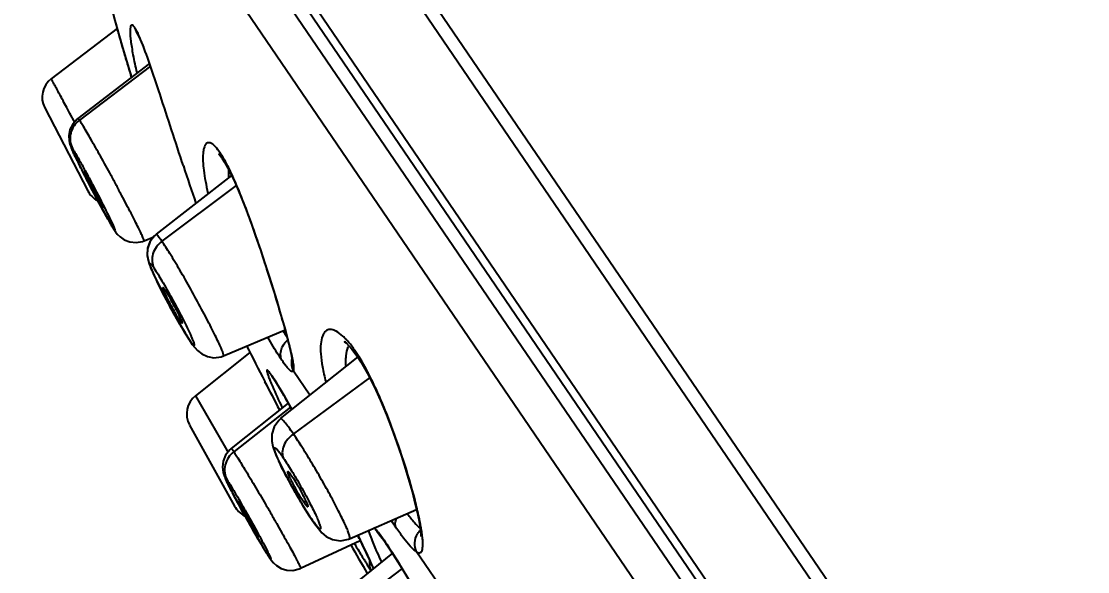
# Model space of a CAD drawing. Extents: x 0 to 1239, y 0 to 509.
# Drawn here: x 222.46 to 245.54, y 248.79 to 260.71 of the extents above; entities that cross this region are included whole.
import ezdxf

# ---------------------------------------------------------------- set-up
doc = ezdxf.new("R2010")
doc.units = 0
doc.header["$LTSCALE"] = 10
doc.header["$MEASUREMENT"] = 0
doc.header["$PDMODE"] = 3
doc.header["$PDSIZE"] = -10
doc.layers.get('0').update_dxf_attribs({"linetype": 'CONTINUOUS'})
doc.layers.get('DEFPOINTS').update_dxf_attribs({"linetype": 'CONTINUOUS'})
doc.styles.add('Daelim Dimension', font='')
doc.styles.get('Daelim Dimension').set_extended_font_data('NanumGothic')
doc.dimstyles.new('DEFAULT', dxfattribs={"dimscale": 2, "dimtxt": 2, "dimasz": 2, "dimexe": 0, "dimexo": 2, "dimgap": 1, "dimtad": 1, "dimdec": 1, "dimzin": 9, "dimdsep": 46, "dimtxsty": 'Daelim Dimension', "dimcen": 0.5, "dimclrd": 252, "dimclre": 252, "dimclrt": 3, "dimadec": 1, "dimazin": 0, "dimtfac": 1, "dimtdec": 1, "dimtix": 1, "dimtmove": 0, "dimatfit": 3, "dimfxl": 1, "dimtolj": 1, "dimtzin": 1, "dimlwd": 9, "dimlwe": 9, "dimarcsym": 0})

# ---------------------------------------------------------------- blocks, each defined once
blk = doc.blocks.new('*D3')
at = {"color": 5, "lineweight": 9, "ltscale": 0.5, "transparency": 16777216}
for p, q in [((239.661, 280.105), (348.211, 280.105)), ((348.211, 276.105), (348.211, 73.467)), ((322.728, 69.467), (348.211, 69.467))]:
    blk.add_line(p, q, dxfattribs=at)
at = {"color": 5, "ltscale": 0.5, "transparency": 16777216}
for points in [[(347.545, 276.105), (348.878, 276.105), (348.211, 280.105)], [(347.545, 73.467), (348.878, 73.467), (348.211, 69.467)]]:
    blk.add_solid(points, dxfattribs=at)
at = {"layer": 'DEFPOINTS', "color": 0, "ltscale": 0.5, "transparency": 16777216}
for p in [(235.661, 280.105), (318.728, 69.467), (348.211, 69.467)]:
    blk.add_point(p, dxfattribs=at)
at = {"color": 7, "ltscale": 0.5, "transparency": 16777216, "insert": (342.975, 174.786), "char_height": 6, "attachment_point": 5, "rotation": 90, "style": 'Daelim Dimension'}
blk.add_mtext('\\A1;211', dxfattribs=at)
blk = doc.blocks.new('*D5')
at = {"color": 5, "lineweight": 9, "ltscale": 0.5, "transparency": 16777216}
for p, q in [((221.184, 268.962), (200.54, 254.933)), ((202.788, 251.625), (244.041, 190.921)), ((266.933, 201.642), (246.289, 187.613))]:
    blk.add_line(p, q, dxfattribs=at)
at = {"color": 5, "ltscale": 0.5, "transparency": 16777216}
for points in [[(203.339, 251.999), (202.237, 251.25), (200.54, 254.933)], [(244.592, 191.296), (243.489, 190.546), (246.289, 187.613)]]:
    blk.add_solid(points, dxfattribs=at)
at = {"layer": 'DEFPOINTS', "color": 0, "ltscale": 0.5, "transparency": 16777216}
for p in [(224.492, 271.21), (270.241, 203.89), (246.289, 187.613)]:
    blk.add_point(p, dxfattribs=at)
at = {"color": 7, "ltscale": 0.5, "transparency": 16777216, "insert": (229.031, 225.09), "char_height": 6, "attachment_point": 5, "rotation": 304.199, "style": 'Daelim Dimension'}
blk.add_mtext('\\A1;{\\H1.25x;\\C256;Ø}81', dxfattribs=at)

msp = doc.modelspace()

# ---------------------------------------------------------------- linework, layer by layer
at = {"color": 9, "linetype": 'Continuous'}
for p, q in [((267.545, 204.194), (223.697, 268.538)), ((268.236, 206.518), (226.113, 268.33)), ((226.922, 267.65), (270.073, 204.343)), ((266.31, 205.206), (224.188, 267.018)), ((223.751, 266.18), (265.371, 205.106)), ((224.968, 260.44), (224.911, 260.576)), ((225.25, 259.74), (223.713, 258.573)), ((224.841, 259.5), (224.823, 259.555)), ((223.589, 258.566), (223.529, 258.677)), ((223.604, 258.537), (223.589, 258.566)), ((223.713, 258.573), (223.682, 258.611)), ((226.803, 257.747), (226.755, 257.869)), ((227.107, 257.156), (225.5, 255.951)), ((224.459, 256.215), (224.488, 256.166)), ((225.913, 254.228), (225.897, 254.221)), ((226.109, 253.794), (226.135, 253.75)), ((229.724, 253.461), (229.689, 253.564)), ((227.902, 252.999), (227.875, 253.046)), ((228.698, 252.619), (228.344, 253.137)), ((229.994, 252.995), (228.344, 251.778)), ((226.226, 252.605), (226.875, 251.474)), ((228.282, 252.358), (227.053, 251.392)), ((226.875, 251.474), (226.911, 251.412)), ((226.911, 251.412), (226.928, 251.381)), ((228.615, 250.321), (228.57, 250.299)), ((228.733, 249.944), (228.753, 249.908)), ((230.37, 249.376), (230.349, 249.415)), ((227.815, 249.122), (227.837, 249.085)), ((232.22, 247.45), (231.01, 249.225)), ((230.696, 248.866), (229.433, 247.899))]:
    msp.add_line(p, q, dxfattribs=at)
at = {"color": 7, "linetype": 'Continuous'}
for p, q in [((267.19, 204.409), (223.767, 268.129)), ((224.529, 260.554), (223.103, 259.468)), ((224.968, 260.44), (224.968, 260.44)), ((225.051, 260.268), (225.099, 260.152)), ((225.23, 259.797), (223.681, 258.611)), ((222.962, 258.84), (223.897, 257.04)), ((226.775, 257.787), (226.803, 257.747)), ((226.805, 257.745), (226.803, 257.747)), ((226.805, 257.745), (226.855, 257.665)), ((223.795, 257.438), (223.859, 257.312)), ((223.817, 257.457), (223.826, 257.447)), ((227.008, 257.373), (225.372, 256.102)), ((224.077, 256.895), (224.154, 256.751)), ((224.153, 256.754), (224.228, 256.614)), ((224.227, 256.675), (224.217, 256.686)), ((224.227, 256.616), (224.299, 256.486)), ((224.299, 256.487), (224.365, 256.369)), ((224.471, 256.191), (224.491, 256.163)), ((224.488, 256.166), (224.495, 256.156)), ((224.495, 256.156), (224.533, 256.106)), ((225.114, 255.959), (225.322, 256.045)), ((225.114, 255.958), (225.114, 255.959)), ((225.319, 256.044), (225.235, 255.927)), ((225.257, 255.378), (225.304, 255.27)), ((225.301, 255.276), (225.361, 255.147)), ((225.358, 255.153), (225.43, 255.004)), ((225.427, 255.01), (225.511, 254.845)), ((225.508, 254.851), (225.6, 254.673)), ((225.597, 254.679), (225.697, 254.493)), ((225.694, 254.498), (225.798, 254.309)), ((225.796, 254.313), (225.9, 254.13)), ((225.899, 254.133), (225.999, 253.964)), ((225.998, 253.965), (226.089, 253.819)), ((226.83, 253.469), (228.167, 254.032)), ((226.089, 253.819), (226.135, 253.749)), ((226.135, 253.75), (226.157, 253.717)), ((226.135, 253.75), (226.135, 253.749)), ((226.157, 253.717), (226.21, 253.647)), ((227.404, 253.539), (226.226, 252.605)), ((226.83, 253.468), (226.831, 253.468)), ((229.737, 253.445), (228.06, 252.111)), ((229.613, 253.611), (229.724, 253.461)), ((229.725, 253.46), (229.724, 253.461)), ((229.725, 253.46), (229.802, 253.341)), ((229.802, 253.341), (229.949, 253.086)), ((227.902, 252.998), (227.902, 252.999)), ((227.902, 252.998), (227.92, 252.971)), ((227.92, 252.971), (227.98, 252.877)), ((228.233, 252.446), (226.997, 251.461)), ((228.066, 252.104), (228.027, 252.069)), ((228.066, 252.104), (228.066, 252.104)), ((226.099, 251.971), (227.071, 250.213)), ((228.077, 251.085), (228.172, 250.897)), ((228.172, 250.897), (228.284, 250.687)), ((228.284, 250.687), (228.41, 250.463)), ((228.41, 250.463), (228.543, 250.238)), ((227.139, 250.291), (227.204, 250.172)), ((227.16, 250.312), (227.176, 250.294)), ((228.543, 250.238), (228.675, 250.026)), ((228.675, 250.026), (228.753, 249.907)), ((229.56, 249.506), (231.011, 250.139)), ((227.42, 249.785), (227.495, 249.653)), ((228.753, 249.908), (228.753, 249.907)), ((227.495, 249.653), (227.57, 249.523)), ((227.57, 249.523), (227.641, 249.402)), ((227.59, 249.544), (227.573, 249.565)), ((229.56, 249.506), (229.56, 249.506)), ((228.5, 248.868), (229.792, 249.473)), ((230.299, 249.478), (230.37, 249.376)), ((230.37, 249.376), (230.37, 249.376)), ((230.37, 249.376), (230.428, 249.29)), ((227.767, 249.193), (227.819, 249.113)), ((227.819, 249.113), (227.838, 249.084)), ((227.873, 249.034), (227.913, 248.987)), ((230.488, 249.197), (229.216, 248.169)), ((228.5, 248.868), (228.5, 248.868))]:
    msp.add_line(p, q, dxfattribs=at)
for points in [[(224.37, 261.145), (224.48, 260.731), (224.631, 260.193), (224.82, 259.565), (224.842, 259.499)], [(224.968, 260.44), (224.981, 260.417), (225.011, 260.358), (225.051, 260.268)], [(223.682, 258.611), (223.662, 258.595), (223.568, 258.489), (223.509, 258.367)], [(223.509, 258.367), (223.486, 258.243), (223.49, 258.134), (223.508, 258.056), (223.527, 258.002), (223.547, 257.952), (223.572, 257.895), (223.603, 257.828), (223.641, 257.749)], [(226.74, 257.83), (226.736, 257.833), (226.775, 257.787)], [(223.641, 257.749), (223.685, 257.657), (223.737, 257.554), (223.795, 257.438)], [(226.855, 257.665), (226.962, 257.468), (227.077, 257.226)], [(223.859, 257.312), (223.929, 257.178), (224.002, 257.038), (224.077, 256.895)], [(227.077, 257.226), (227.193, 256.955), (227.308, 256.664), (227.42, 256.364), (227.528, 256.062), (227.63, 255.762), (227.727, 255.468), (227.819, 255.184), (227.904, 254.913), (227.983, 254.659), (228.054, 254.423), (228.117, 254.208), (228.172, 254.014), (228.218, 253.842), (228.255, 253.693), (228.284, 253.569), (228.302, 253.472), (228.313, 253.405), (228.313, 253.398)], [(224.299, 256.486), (224.366, 256.368), (224.423, 256.269), (224.472, 256.191)], [(224.365, 256.369), (224.423, 256.27), (224.471, 256.191)], [(224.533, 256.106), (224.594, 256.044), (224.685, 255.981), (224.803, 255.936), (224.939, 255.921), (225.082, 255.946), (225.114, 255.959)], [(225.376, 256.098), (225.336, 256.064), (225.241, 255.938), (225.19, 255.797), (225.181, 255.655), (225.199, 255.547)], [(225.235, 255.927), (225.187, 255.785), (225.181, 255.645), (225.2, 255.541), (225.226, 255.459)], [(225.199, 255.547), (225.224, 255.464), (225.259, 255.373)], [(226.21, 253.647), (226.27, 253.581), (226.361, 253.509), (226.485, 253.451), (226.626, 253.429), (226.779, 253.45), (226.83, 253.468)], [(229.475, 253.766), (229.45, 253.772), (229.484, 253.747), (229.613, 253.611)], [(227.872, 253.041), (227.868, 253.044), (227.878, 253.032), (227.902, 252.999)], [(229.949, 253.086), (230.092, 252.802), (230.23, 252.501), (230.358, 252.193), (230.477, 251.885), (230.586, 251.584), (230.684, 251.293), (230.773, 251.014), (230.851, 250.751), (230.919, 250.507), (230.976, 250.287), (231.022, 250.093), (231.057, 249.926), (231.081, 249.787), (231.095, 249.677), (231.101, 249.601), (231.101, 249.558), (231.101, 249.554)], [(227.98, 252.877), (228.052, 252.758), (228.135, 252.618), (228.225, 252.46), (228.31, 252.31)], [(228.027, 252.069), (227.927, 251.933), (227.877, 251.775), (227.876, 251.622), (227.902, 251.502), (227.942, 251.385)], [(227, 251.459), (226.97, 251.433), (226.877, 251.316)], [(227.942, 251.385), (228, 251.248), (228.077, 251.085)], [(226.877, 251.316), (226.825, 251.185), (226.81, 251.055), (226.824, 250.946), (226.845, 250.877), (226.865, 250.827), (226.886, 250.78), (226.912, 250.726), (226.943, 250.662), (226.982, 250.587)], [(226.982, 250.587), (227.027, 250.5), (227.08, 250.401), (227.139, 250.291)], [(227.204, 250.172), (227.273, 250.046), (227.345, 249.917), (227.42, 249.785)], [(228.753, 249.908), (228.802, 249.838), (228.885, 249.727)], [(228.885, 249.727), (228.963, 249.639), (229.056, 249.56), (229.188, 249.492), (229.361, 249.464), (229.537, 249.497), (229.56, 249.506)], [(227.569, 249.525), (227.64, 249.403), (227.708, 249.29)], [(229.737, 249.584), (229.842, 249.37), (229.9, 249.25), (229.95, 249.143), (229.994, 249.049)], [(230.126, 249.698), (230.119, 249.704), (230.125, 249.698), (230.151, 249.67)], [(230.151, 249.67), (230.19, 249.624), (230.24, 249.559), (230.299, 249.478)], [(227.707, 249.291), (227.767, 249.194), (227.819, 249.113)], [(230.428, 249.29), (230.557, 249.09), (230.694, 248.869), (230.836, 248.635), (230.978, 248.391), (231.12, 248.143), (231.259, 247.895), (231.393, 247.649), (231.522, 247.41), (231.643, 247.179), (231.717, 247.037)], [(227.837, 249.085), (227.843, 249.077), (227.873, 249.034)], [(229.994, 249.049), (230.031, 248.968), (230.059, 248.902), (230.076, 248.864)], [(227.913, 248.987), (227.98, 248.925), (228.078, 248.866), (228.2, 248.827), (228.335, 248.822), (228.472, 248.855), (228.501, 248.867)]]:
    msp.add_lwpolyline(points, dxfattribs=at)
at = {"color": 9, "linetype": 'Continuous'}
for centre, radius, start, end in [((254.819, 268.957), 31.435, 195.2044, 195.5923), ((254.762, 268.94), 31.375, 195.5908, 196.2143), ((254.671, 268.915), 31.281, 196.2161, 196.8047), ((254.212, 268.775), 30.801, 196.8022, 197.4168), ((320.292, 288.566), 99.287, 198.18515, 198.68159), ((229.938, 253.498), 0.438, 154.2946, 158.1855), ((222.358, 252.156), 6.099, 13.0111, 13.1348), ((226.925, 251.671), 3.35, 32.6715, 34.4024), ((226.233, 251.232), 4.17, 30.3054, 32.6128), ((228.702, 253.313), 0.399, 167.3279, 206.2341), ((225.65, 251.535), 2.689, 33.2757, 34.185), ((215.992, 245.606), 14.023, 30.1553, 30.8516), ((206.537, 240.146), 24.941, 29.2116, 30.0905), ((231.806, 252.038), 3.719, 214.2604, 215.0005), ((236.853, 254.026), 7.605, 212.9038, 214.2297), ((195.455, 232.656), 38.235, 26.0508, 26.2816), ((231.366, 250.09), 1.452, 196.0804, 197.4622), ((231.383, 249.395), 0.413, 135.0602, 147.9808), ((223.877, 245.008), 7.83, 33.9635, 34.2476), ((226.125, 247.173), 4.3, 23.0031, 23.6888)]:
    msp.add_arc(centre, radius, start, end, dxfattribs=at)
at = {"color": 7, "linetype": 'Continuous'}
for centre, radius, start, end in [((223.406, 259.07), 0.5, 127.2837, 207.4412), ((441.19, 362.379), 239.896, 206.94212, 207.14829), ((424.006, 353.567), 220.585, 207.14806, 207.32888), ((226.536, 252.213), 0.5, 128.4032, 208.9412), ((317.139, 298.237), 100.26, 209.16474, 209.57292)]:
    msp.add_arc(centre, radius, start, end, dxfattribs=at)
at = {"color": 9, "linetype": 'Continuous'}
for points, start_tangent, end_tangent in [([(282.601, 221.336), (280.605, 224.289), (279.515, 225.928), (278.384, 227.677), (275.964, 231.437), (273.282, 235.442), (270.321, 239.579), (267.115, 243.764), (263.744, 247.944), (260.297, 252.075), (256.841, 256.097), (253.429, 259.946), (246.999, 266.919), (241.544, 272.658), (237.503, 276.854)], (-0.544815, 0.838556), (-0.694865, 0.71914)), ([(224.832, 260.621), (224.817, 260.582), (224.811, 260.514), (224.813, 260.418), (224.824, 260.296), (224.845, 260.151), (224.873, 259.986), (224.956, 259.601)], (-0.623543, -0.781789), (0.233023, -0.972471)), ([(224.911, 260.576), (224.886, 260.609), (224.865, 260.627), (224.847, 260.63), (224.833, 260.621)], (-0.555874, 0.831267), (-0.597946, -0.801536)), ([(224.968, 260.474), (224.953, 260.505), (224.911, 260.576)], (-0.44407, 0.895992), (-0.569949, 0.82168)), ([(225.039, 260.318), (225.02, 260.362), (224.968, 260.474)], (-0.384869, 0.922971), (-0.44407, 0.895992)), ([(225.964, 257.58), (225.709, 258.362), (225.46, 259.125), (225.233, 259.803), (225.039, 260.318)], (-0.312303, 0.949983), (-0.387447, 0.921892)), ([(223.529, 258.677), (223.44, 258.844), (223.359, 258.996), (223.286, 259.131), (223.223, 259.248), (223.196, 259.298), (223.172, 259.342), (223.152, 259.38), (223.134, 259.411), (223.121, 259.436), (223.115, 259.446), (223.111, 259.454), (223.108, 259.46), (223.105, 259.464), (223.104, 259.467), (223.103, 259.468)], (-0.470898, 0.882188), (-0.795591, -0.605834)), ([(223.713, 258.573), (223.597, 258.451), (223.525, 258.289), (223.515, 258.114), (223.564, 257.958)], (-0.796675, -0.604408), (0.457129, -0.8894)), ([(223.8, 258.436), (223.773, 258.479), (223.713, 258.573)], (-0.517924, 0.855426), (-0.565602, 0.824679)), ([(225.114, 255.959), (225.115, 255.964), (225.111, 255.979), (225.103, 256.002), (225.089, 256.033), (225.071, 256.073), (225.049, 256.121), (224.991, 256.24), (224.918, 256.386), (224.831, 256.556), (224.733, 256.745), (224.626, 256.948), (224.513, 257.16), (224.397, 257.376), (224.168, 257.793), (223.962, 258.159), (223.8, 258.436)], (0.92875, 0.370707), (-0.517924, 0.855426)), ([(226.575, 258.064), (226.503, 258.084), (226.474, 258.075), (226.448, 258.054), (226.427, 258.02), (226.41, 257.974), (226.39, 257.85), (226.388, 257.686), (226.405, 257.486), (226.441, 257.254), (226.496, 256.991)], (-0.863274, 0.504736), (0.230472, -0.973079)), ([(226.755, 257.869), (226.659, 257.994), (226.575, 258.064)], (-0.55934, 0.828938), (-0.870172, 0.492747)), ([(224.392, 256.323), (224.273, 256.534), (224.121, 256.813), (223.956, 257.125), (223.875, 257.281), (223.799, 257.431), (223.729, 257.57), (223.668, 257.694), (223.617, 257.8), (223.596, 257.844), (223.578, 257.883), (223.564, 257.916), (223.553, 257.943), (223.545, 257.963), (223.541, 257.976), (223.541, 257.98), (223.541, 257.982), (223.543, 257.983), (223.545, 257.981), (223.548, 257.978), (223.552, 257.973), (223.564, 257.958)], (-0.50596, 0.862557), (0.563138, -0.826363)), ([(223.564, 257.958), (223.631, 257.847), (223.737, 257.662), (223.868, 257.422), (224.013, 257.15), (224.288, 256.614), (224.392, 256.402), (224.459, 256.256)], (0.563138, -0.826363), (0.3944, -0.918939)), ([(226.86, 257.699), (226.833, 257.746), (226.755, 257.869)], (-0.487623, 0.873054), (-0.566632, 0.823971)), ([(226.973, 257.48), (226.944, 257.539), (226.86, 257.699)], (-0.434673, 0.900588), (-0.487623, 0.873054)), ([(226.95, 257.344), (226.949, 257.383), (226.95, 257.492)], (-0.035861, 0.999357), (0.040559, 0.999177)), ([(228.298, 253.542), (228.206, 253.903), (228.079, 254.351), (227.752, 255.413), (227.368, 256.529), (227.169, 257.04), (226.974, 257.479)], (-0.227233, 0.973841), (-0.437158, 0.899385)), ([(224.459, 256.215), (224.446, 256.234), (224.392, 256.323)], (-0.563148, 0.826356), (-0.50596, 0.862557)), ([(224.459, 256.256), (224.469, 256.232), (224.477, 256.213), (224.481, 256.199), (224.482, 256.194), (224.483, 256.191), (224.482, 256.189), (224.481, 256.189), (224.477, 256.192), (224.469, 256.201), (224.459, 256.215)], (0.3944, -0.918939), (-0.563148, 0.826356)), ([(225.5, 255.951), (225.452, 256.019), (225.415, 256.067), (225.389, 256.093), (225.376, 256.098)], (-0.562626, 0.826712), (-0.795981, -0.605322)), ([(225.5, 255.951), (225.382, 255.831), (225.305, 255.677), (225.287, 255.514), (225.326, 255.371)], (-0.799837, -0.600217), (0.444573, -0.895743)), ([(226.831, 253.468), (226.834, 253.475), (226.833, 253.491), (226.815, 253.55), (226.778, 253.641), (226.723, 253.763), (226.652, 253.912), (226.566, 254.084), (226.467, 254.275), (226.359, 254.481), (226.125, 254.909), (225.887, 255.325), (225.67, 255.686), (225.5, 255.951)], (0.903515, 0.428556), (-0.564414, 0.825492)), ([(226.002, 253.961), (225.85, 254.22), (225.681, 254.524), (225.597, 254.681), (225.517, 254.834), (225.444, 254.979), (225.379, 255.112), (225.324, 255.229), (225.282, 255.325), (225.253, 255.398), (225.239, 255.447), (225.237, 255.462), (225.238, 255.469), (225.244, 255.47), (225.248, 255.468), (225.253, 255.464), (225.266, 255.451), (225.283, 255.431), (225.303, 255.404), (225.326, 255.371)], (-0.521489, 0.853258), (0.563138, -0.826363)), ([(225.326, 255.371), (225.498, 255.095), (225.717, 254.709), (225.935, 254.297), (226.107, 253.946)], (0.563138, -0.826363), (0.41725, -0.908792)), ([(226.109, 253.794), (226.085, 253.829), (226.002, 253.961)], (-0.563143, 0.826359), (-0.521489, 0.853258)), ([(226.107, 253.946), (226.143, 253.866), (226.17, 253.799), (226.189, 253.747), (226.196, 253.728), (226.199, 253.712), (226.201, 253.701), (226.2, 253.694), (226.196, 253.691), (226.19, 253.693), (226.182, 253.699), (226.172, 253.71), (226.159, 253.725), (226.145, 253.744)], (0.41725, -0.908792), (-0.600055, 0.799959)), ([(228.121, 254.012), (228.145, 253.973), (228.212, 253.866)], (0.511875, -0.85906), (0.546995, -0.837136)), ([(229.416, 253.894), (229.267, 254.004), (229.201, 254.031), (229.141, 254.039), (229.088, 254.029), (229.042, 254.001), (229.004, 253.957), (228.974, 253.897), (228.938, 253.731), (228.937, 253.509), (228.973, 253.233), (229.045, 252.912)], (-0.733124, 0.680095), (0.256873, -0.966445)), ([(229.507, 253.802), (229.484, 253.827), (229.417, 253.893)], (-0.666693, 0.745332), (-0.73675, 0.676165)), ([(226.145, 253.744), (226.136, 253.755), (226.109, 253.794)], (-0.600055, 0.799959), (-0.563143, 0.826359)), ([(228.093, 253.377), (228.026, 253.478), (227.792, 253.871)], (-0.562668, 0.826683), (-0.49202, 0.870584)), ([(228.085, 253.611), (228.107, 253.668), (228.224, 253.813)], (0.301595, 0.953436), (0.773853, 0.633366)), ([(229.481, 253.392), (229.487, 253.47), (229.531, 253.661)], (0.042001, 0.999118), (0.372464, 0.928047)), ([(229.689, 253.564), (229.643, 253.631), (229.507, 253.802)], (-0.560443, 0.828193), (-0.666693, 0.745332)), ([(228.093, 253.377), (228.068, 253.491), (228.085, 253.611)], (-0.393703, 0.919238), (0.301595, 0.953436)), ([(228.344, 253.137), (228.352, 253.155), (228.355, 253.183), (228.351, 253.265), (228.332, 253.381), (228.301, 253.529)], (0.578329, 0.815803), (-0.22513, 0.974329)), ([(228.165, 253.276), (228.148, 253.299), (228.093, 253.377)], (-0.603534, 0.797337), (-0.564199, 0.825639)), ([(228.344, 253.137), (228.334, 253.128), (228.32, 253.127), (228.302, 253.133), (228.281, 253.147), (228.257, 253.168), (228.23, 253.197), (228.165, 253.276)], (-0.590391, -0.807117), (-0.603534, 0.797337)), ([(229.481, 253.262), (229.48, 253.296), (229.481, 253.392)], (-0.038714, 0.99925), (0.042001, 0.999118)), ([(229.98, 253.067), (229.943, 253.138), (229.833, 253.336)], (-0.457074, 0.889429), (-0.504934, 0.863158)), ([(227.875, 253.046), (227.833, 253.104), (227.816, 253.125), (227.802, 253.141), (227.79, 253.152), (227.781, 253.157), (227.775, 253.157), (227.772, 253.152), (227.771, 253.141), (227.773, 253.125), (227.778, 253.104), (227.786, 253.078), (227.809, 253.01), (227.843, 252.923)], (-0.563155, 0.826351), (0.375933, -0.926647)), ([(228.03, 252.797), (227.994, 252.859), (227.898, 253.01)], (-0.513463, 0.858112), (-0.548876, 0.835904)), ([(231.122, 249.658), (231.065, 249.969), (230.977, 250.343), (230.72, 251.224), (230.379, 252.178), (229.981, 253.066)], (-0.147542, 0.989056), (-0.459431, 0.888213)), ([(227.843, 252.923), (227.891, 252.81), (228.098, 252.356)], (0.375933, -0.926647), (0.42952, -0.903058)), ([(228.344, 251.778), (228.237, 251.929), (228.154, 252.036), (228.122, 252.071), (228.097, 252.094), (228.078, 252.105), (228.066, 252.104)], (-0.562776, 0.826609), (-0.789221, -0.614109)), ([(228.344, 251.778), (228.222, 251.664), (228.136, 251.522), (228.105, 251.378), (228.13, 251.256)], (-0.804826, -0.593511), (0.417166, -0.90883)), ([(229.56, 249.506), (229.567, 249.528), (229.565, 249.549), (229.558, 249.578), (229.532, 249.654), (229.491, 249.755), (229.434, 249.878), (229.364, 250.023), (229.189, 250.362), (228.982, 250.739), (228.759, 251.121), (228.54, 251.479), (228.344, 251.778)], (0.910859, 0.412718), (-0.56404, 0.825747)), ([(227.053, 251.392), (226.938, 251.268), (226.868, 251.105), (226.86, 250.932), (226.91, 250.781)], (-0.786293, -0.617854), (0.4787, -0.877979)), ([(226.998, 251.462), (227.003, 251.458), (227.015, 251.445), (227.031, 251.423), (227.053, 251.392)], (0.962562, 0.27106), (0.562707, -0.826657)), ([(227.053, 251.392), (227.067, 251.371), (227.12, 251.29)], (0.563311, -0.826245), (0.540025, -0.841649)), ([(228.733, 249.944), (228.556, 250.22), (228.361, 250.552), (228.266, 250.724), (228.177, 250.891), (228.098, 251.047), (228.032, 251.185), (227.982, 251.301), (227.963, 251.349), (227.949, 251.39), (227.934, 251.448), (227.933, 251.466), (227.938, 251.475), (227.942, 251.477), (227.947, 251.476), (227.96, 251.469), (227.978, 251.453), (228.001, 251.43), (228.027, 251.398), (228.058, 251.358), (228.13, 251.256)], (-0.563142, 0.82636), (0.563138, -0.826363)), ([(227.12, 251.29), (227.287, 251.022), (227.502, 250.664), (227.742, 250.256), (227.864, 250.045), (227.983, 249.837), (228.096, 249.638), (228.199, 249.453), (228.291, 249.287), (228.369, 249.143), (228.43, 249.027), (228.454, 248.98), (228.473, 248.941), (228.487, 248.91), (228.496, 248.888), (228.501, 248.874), (228.5, 248.868)], (0.540025, -0.841649), (-0.886904, -0.461953)), ([(228.13, 251.256), (228.307, 250.981), (228.502, 250.648), (228.685, 250.309), (228.831, 250.015)], (0.563138, -0.826363), (0.418274, -0.908321)), ([(227.734, 249.249), (227.599, 249.474), (227.436, 249.757), (227.264, 250.064), (227.104, 250.356), (226.977, 250.598), (226.93, 250.69), (226.911, 250.728), (226.896, 250.761), (226.885, 250.787), (226.877, 250.806), (226.873, 250.819), (226.872, 250.823), (226.872, 250.826), (226.874, 250.826), (226.876, 250.825), (226.879, 250.822), (226.884, 250.817), (226.895, 250.802), (226.91, 250.781)], (-0.52399, 0.851725), (0.563138, -0.826363)), ([(226.91, 250.781), (226.98, 250.672), (227.079, 250.508), (227.199, 250.303), (227.331, 250.072), (227.591, 249.602), (227.785, 249.234)], (0.563138, -0.826363), (0.447459, -0.894304)), ([(228.831, 250.015), (228.88, 249.902), (228.914, 249.814), (228.925, 249.78), (228.931, 249.754), (228.933, 249.734), (228.93, 249.723), (228.923, 249.719), (228.912, 249.723), (228.896, 249.735), (228.876, 249.754), (228.852, 249.781), (228.825, 249.816), (228.794, 249.857), (228.76, 249.905)], (0.418274, -0.908321), (-0.573768, 0.819018)), ([(230.817, 250.046), (230.967, 249.858), (231.089, 249.741)], (0.588364, -0.808596), (0.806366, -0.591416)), ([(230.147, 249.691), (230.132, 249.709), (230.091, 249.758)], (-0.626502, 0.77942), (-0.665716, 0.746205)), ([(230.565, 249.748), (230.551, 249.844), (230.577, 249.95)], (-0.354723, 0.934971), (0.383239, 0.923649)), ([(230.87, 249.35), (230.73, 249.52), (230.566, 249.748)], (-0.677049, 0.735938), (-0.563761, 0.825938)), ([(229.981, 249.654), (230.007, 249.577), (230.125, 249.282)], (0.299525, -0.954089), (0.397389, -0.91765)), ([(230.349, 249.414), (230.293, 249.495), (230.147, 249.691)], (-0.56312, 0.826375), (-0.626502, 0.77942)), ([(231.01, 249.225), (230.971, 249.416), (231.033, 249.614)], (-0.438732, 0.898618), (0.529861, 0.848085)), ([(231.01, 249.225), (231.056, 249.205), (231.092, 249.207), (231.119, 249.232), (231.137, 249.277), (231.145, 249.344), (231.146, 249.43), (231.138, 249.535), (231.122, 249.658)], (0.85135, -0.524597), (-0.147542, 0.989056)), ([(229.664, 249.408), (229.721, 249.311), (229.875, 249.055)], (0.504446, -0.863443), (0.522594, -0.852582)), ([(230.063, 248.901), (230.014, 249.009), (229.805, 249.447)], (-0.40129, 0.915951), (-0.439132, 0.898423)), ([(230.125, 249.282), (230.153, 249.217), (230.249, 249.007)], (0.397389, -0.91765), (0.425077, -0.905157)), ([(231.722, 247.032), (231.023, 248.317), (230.677, 248.903), (230.371, 249.382)], (-0.458172, 0.888863), (-0.558698, 0.829371)), ([(231.01, 249.225), (230.946, 249.274), (230.87, 249.35)], (-0.848562, 0.529096), (-0.677049, 0.735938)), ([(227.815, 249.122), (227.798, 249.146), (227.734, 249.249)], (-0.563133, 0.826366), (-0.52399, 0.851725)), ([(227.785, 249.234), (227.805, 249.192), (227.823, 249.156), (227.836, 249.127), (227.846, 249.103), (227.849, 249.094), (227.852, 249.087), (227.853, 249.082), (227.854, 249.078), (227.854, 249.076), (227.852, 249.075), (227.85, 249.077), (227.846, 249.08)], (0.447459, -0.894304), (-0.693695, 0.720269)), ([(227.846, 249.08), (227.841, 249.086), (227.815, 249.122)], (-0.693695, 0.720269), (-0.563133, 0.826366)), ([(229.875, 249.055), (229.918, 248.985), (230.027, 248.816)], (0.522594, -0.852582), (0.555346, -0.83162)), ([(230.026, 248.825), (230.009, 248.871), (230, 249.026)], (-0.397445, 0.917626), (0.147748, 0.989025))]:
    msp.add_spline(points, degree=3, dxfattribs=dict(at, start_tangent=start_tangent, end_tangent=end_tangent))
at = {"color": 7, "linetype": 'Continuous'}
for points, start_tangent, end_tangent in [([(224.217, 256.686), (224.182, 256.744), (224.126, 256.842), (224.058, 256.969), (223.984, 257.109), (223.949, 257.177), (223.916, 257.242), (223.887, 257.301), (223.861, 257.353), (223.841, 257.396), (223.827, 257.428), (223.822, 257.44), (223.819, 257.449), (223.817, 257.455), (223.817, 257.457)], (-0.563147, 0.826357), (0.795885, 0.605448)), ([(223.826, 257.447), (223.848, 257.412), (223.88, 257.356), (223.967, 257.198), (224.066, 257.01), (224.154, 256.837)], (0.563138, -0.826363), (0.444178, -0.895939)), ([(223.897, 257.04), (223.981, 256.923), (224.105, 256.83)], (0.460856, -0.887475), (0.881721, -0.471772)), ([(224.154, 256.837), (224.187, 256.77), (224.2, 256.742), (224.211, 256.718), (224.219, 256.7), (224.224, 256.687), (224.227, 256.678), (224.227, 256.675)], (0.444178, -0.895939), (-0.923184, -0.384358)), ([(225.897, 254.221), (225.848, 254.297), (225.787, 254.402), (225.719, 254.524), (225.652, 254.649), (225.594, 254.765), (225.569, 254.816), (225.549, 254.86), (225.534, 254.896), (225.523, 254.924), (225.518, 254.942), (225.519, 254.95)], (-0.563143, 0.82636), (0.791422, 0.61127)), ([(225.519, 254.95), (225.523, 254.949), (225.531, 254.942), (225.542, 254.929), (225.556, 254.909)], (0.791422, 0.61127), (0.563138, -0.826363)), ([(225.556, 254.909), (225.605, 254.831), (225.668, 254.724), (225.736, 254.6), (225.804, 254.474), (225.862, 254.357), (225.887, 254.307), (225.907, 254.263), (225.922, 254.227), (225.932, 254.2), (225.937, 254.183), (225.935, 254.177)], (0.563138, -0.826363), (-0.92016, -0.391543)), ([(225.935, 254.177), (225.931, 254.178), (225.923, 254.186), (225.911, 254.201), (225.897, 254.221)], (-0.92016, -0.391543), (-0.563143, 0.82636)), ([(228.57, 250.299), (228.451, 250.489), (228.388, 250.6), (228.329, 250.71), (228.279, 250.809), (228.244, 250.888), (228.233, 250.918), (228.225, 250.941), (228.223, 250.956), (228.225, 250.964)], (-0.563141, 0.826361), (0.783943, 0.620832)), ([(228.225, 250.964), (228.235, 250.961), (228.252, 250.945), (228.276, 250.915), (228.307, 250.872)], (0.783943, 0.620832), (0.563138, -0.826363)), ([(228.307, 250.872), (228.427, 250.678), (228.492, 250.565), (228.551, 250.453), (228.601, 250.354), (228.636, 250.275), (228.647, 250.246), (228.654, 250.223), (228.656, 250.208), (228.654, 250.202)], (0.563138, -0.826363), (-0.915243, -0.402903)), ([(227.071, 250.213), (227.16, 250.097), (227.288, 250.006)], (0.483921, -0.875112), (0.896701, -0.442636)), ([(227.573, 249.565), (227.532, 249.629), (227.473, 249.73), (227.401, 249.854), (227.327, 249.987), (227.291, 250.052), (227.258, 250.112), (227.229, 250.168), (227.204, 250.216), (227.184, 250.256), (227.17, 250.286), (227.165, 250.296), (227.162, 250.305), (227.16, 250.31), (227.16, 250.312)], (-0.563134, 0.826366), (0.783495, 0.621398)), ([(227.176, 250.294), (227.24, 250.19), (227.337, 250.024), (227.529, 249.674)], (0.563138, -0.826363), (0.463439, -0.886129)), ([(228.654, 250.202), (228.643, 250.206), (228.625, 250.224), (228.6, 250.256), (228.57, 250.299)], (-0.915243, -0.402903), (-0.563141, 0.826361)), ([(227.529, 249.674), (227.557, 249.62), (227.568, 249.598), (227.577, 249.579), (227.584, 249.565), (227.588, 249.554), (227.59, 249.547), (227.59, 249.545)], (0.463439, -0.886129), (-0.905473, -0.424405))]:
    msp.add_spline(points, degree=3, dxfattribs=dict(at, start_tangent=start_tangent, end_tangent=end_tangent))

# ---------------------------------------------------------------- dimensions: what is measured, and where the dimension line sits
at = {"color": 5, "ltscale": 0.5}
dim = msp.add_linear_dim(base=(348.211, 69.467), p1=(235.661, 280.105), p2=(318.728, 69.467), angle=90, dimstyle='DEFAULT', override={"dimtxt": 3, "dimdec": 0, "dimclrd": 5, "dimclre": 5, "dimclrt": 7}, dxfattribs=at)
dim.commit()
dim.dimension.update_dxf_attribs({"geometry": '*D3', "text_midpoint": (348.211, 174.786), "dimtype": 160})
dim = msp.add_aligned_dim(p1=(224.492, 271.21), p2=(270.241, 203.89), distance=-28.96, text='{\\H1.25x;\\C256;Ø}<>', dimstyle='DEFAULT', override={"dimtxt": 3, "dimdec": 0, "dimclrd": 5, "dimclre": 5, "dimclrt": 7}, dxfattribs=at)
dim.commit()
dim.dimension.update_dxf_attribs({"geometry": '*D5', "text_midpoint": (229.031, 225.09)})

doc.saveas('drawing.dxf')
